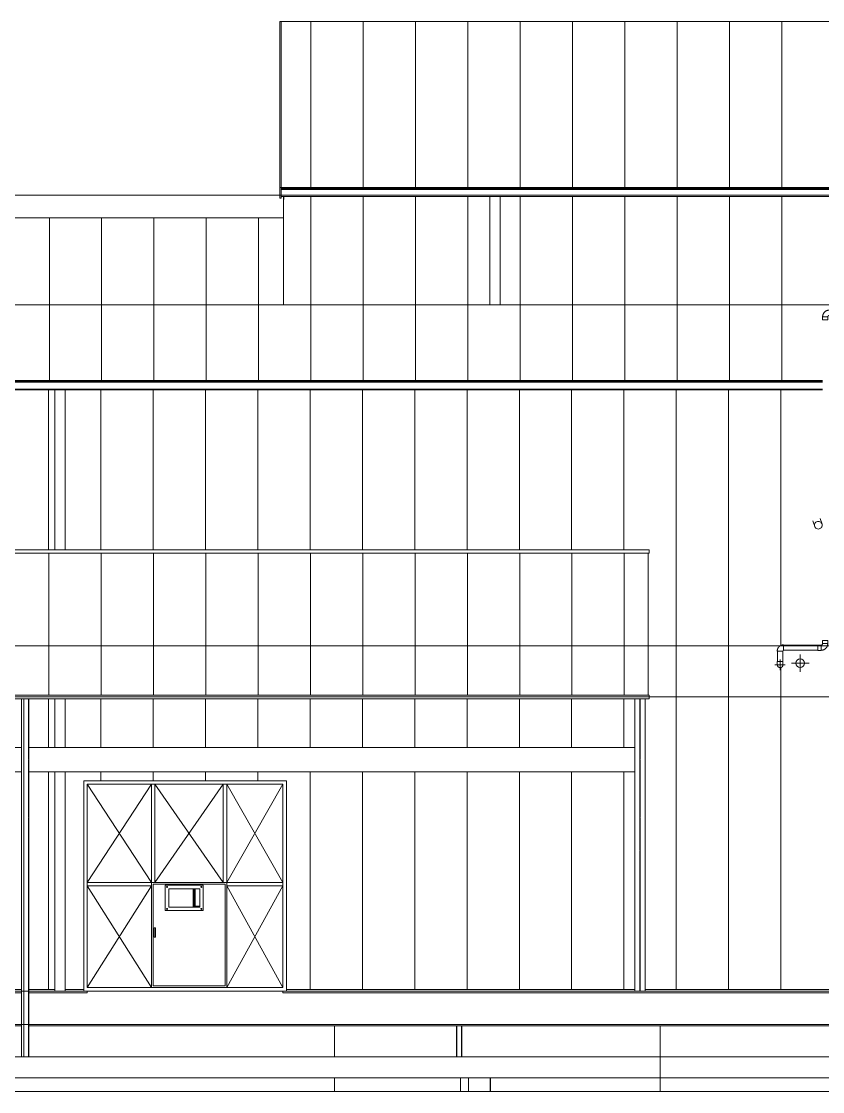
# Model space of a CAD drawing. Header units: centimetres. Extents: x -3046 to 63786, y -269 to 1483.
# Drawn here: x 41270 to 42418, y -50 to 1483 of the extents above; entities that cross this region are included whole.
import ezdxf

# ---------------------------------------------------------------- set-up
doc = ezdxf.new("R2010")
doc.units = ezdxf.units.CM
for name, pattern in [('Centre', [3.175, 0.635, -0.475, 1.59, -0.475]), ('Hidden', [0.714375, 0.47625, -0.238125]), ('Oculto', [0.714375, 0.47625, -0.238125])]:
    doc.linetypes.add(name, pattern=pattern)
for name, color, linetype, lineweight in [('A-DOOR', 7, 'Continuous', 9), ('A-DOOR-FRAM', 7, 'Continuous', 9), ('A-FLOR', 7, 'Continuous', 9), ('A-FLOR-LEVL', 7, 'Continuous', 9), ('A-GENM', 7, 'Continuous', 9), ('A-ROOF', 7, 'Continuous', 9), ('A-ROOF-OTLN', 7, 'Continuous', 9), ('A-ROOF-PATT', 7, 'Continuous', 9), ('A-WALL', 7, 'Continuous', 9), ('A-WALL-PATT', 7, 'Continuous', 9), ('C-BLDG-PADS', 7, 'Continuous', 9), ('P-PIPE', 7, 'Continuous', 9), ('P-PIPE-CNTR', 7, 'Continuous', 9), ('S-BEAM', 7, 'Continuous', 9), ('S-COLS', 7, 'Continuous', 9)]:
    doc.layers.add(name, color=color, linetype=linetype, lineweight=lineweight)

# ---------------------------------------------------------------- blocks, each defined once
blk = doc.blocks.new('UC-Perfil universal-Pilar - 300 x 150-V68-s03')
at = {"layer": 'S-COLS'}
for p, q in [((-1290.1, 513), (-1290.1, 94)), ((-1275.1, 513), (-1275.1, 94)), ((-1275.1, 94), (-1290.1, 94))]:
    blk.add_line(p, q, dxfattribs=at)
at = {"layer": 'S-COLS', "linetype": 'Oculto'}
for p, q in [((-1283, 94), (-1283, 513)), ((-1282.2, 513), (-1282.2, 94))]:
    blk.add_line(p, q, dxfattribs=at)
blk = doc.blocks.new('M_S Shapes - 150 x 350-1499191-s03')
at = {"layer": 'S-BEAM'}
for p, q in [((-2169.4, 443), (-2180.6, 443)), ((-2180.6, 442.6), (-2180.6, 441.7)), ((-2180.6, 440.3), (-2180.6, 440.9)), ((-1290.1, 443), (-2158.6, 443)), ((-1290.1, 441.7), (-1290.1, 442.6)), ((-1290.1, 440.9), (-1290.1, 440.3)), ((-2180.6, 410.1), (-2180.6, 410.7)), ((-2180.6, 409.3), (-2180.6, 408.4)), ((-2169.4, 408), (-2180.6, 408)), ((-1290.1, 408), (-2158.6, 408)), ((-1290.1, 410.7), (-1290.1, 410.1)), ((-1290.1, 408.4), (-1290.1, 409.3))]:
    blk.add_line(p, q, dxfattribs=at)
blk = doc.blocks.new('Costanera Perfil Z - Parametrizado - h_22cm-1722626-s03')
at = {"layer": 'S-BEAM'}
blk.add_line((-1020.8, 956.5), (-4932.8, 956.5), dxfattribs=at)
blk = doc.blocks.new('PQ_RVR_EST-01_ZZ_ZZ_MO_T_A_rvt-3-s03')
at = {"layer": 'A-FLOR'}
for p, q in [((-2169.4, 44), (-2178.9, 44)), ((-957.8, 44), (-2158.6, 44))]:
    blk.add_line(p, q, dxfattribs=at)
at = {"layer": 'A-WALL'}
for p, q in [((-1720.6, 44), (-1720.6, 0)), ((-1720.6, -30.5), (-1720.6, -50)), ((-8972.6, -50), (-1720.6, -50)), ((-1720.6, -50), (-1539.8, -50)), ((-1496.9, -50), (-1253.4, -50))]:
    blk.add_line(p, q, dxfattribs=at)
at = {"layer": 'S-BEAM', "lineweight": 9}
for name in ['Costanera Perfil Z - Parametrizado - h_22cm-1722626-s03', 'M_S Shapes - 150 x 350-1499191-s03']:
    blk.add_blockref(name, (0, 0), dxfattribs=at)
at = {"layer": 'S-COLS', "lineweight": 9}
blk.add_blockref('UC-Perfil universal-Pilar - 300 x 150-V68-s03', (0, 0), dxfattribs=at)
blk = doc.blocks.new('Elbow PVC NCh - Elbow PVC NCh-1260929-s03')
at = {"layer": 'P-PIPE', "color": 6, "true_color": 0xff00ff}
for p, q in [((-1023, 589.9), (-1027.4, 589.9)), ((-1027.4, 589.9), (-1027.4, 582.2)), ((-1023, 582.2), (-1023, 589.9)), ((-1020.9, 596.4), (-1020.9, 592)), ((-1013.2, 596.4), (-1020.9, 596.4)), ((-1020.9, 592), (-1013.2, 592)), ((-1013.2, 592), (-1013.2, 596.4)), ((-1027.4, 582.2), (-1023, 582.2))]:
    blk.add_line(p, q, dxfattribs=at)
at = {"layer": 'P-PIPE', "color": 6, "true_color": 0xff00ff, "flags": 128}
for points in [[(-1023, 582.3), (-1022.6, 582.3), (-1022.3, 582.3), (-1021.9, 582.3), (-1021.5, 582.4), (-1021.1, 582.5), (-1020.7, 582.6), (-1020.3, 582.7), (-1020, 582.8), (-1019.6, 582.9), (-1019.2, 583), (-1018.9, 583.2), (-1018.5, 583.4), (-1018.2, 583.6), (-1017.9, 583.8), (-1017.5, 584), (-1017.2, 584.2), (-1016.9, 584.4), (-1016.6, 584.7), (-1016.3, 585), (-1016, 585.2), (-1015.8, 585.5), (-1015.5, 585.8), (-1015.3, 586.1), (-1015, 586.4), (-1014.8, 586.8), (-1014.6, 587.1), (-1014.4, 587.4), (-1014.3, 587.8), (-1014.1, 588.1), (-1013.9, 588.5), (-1013.8, 588.9), (-1013.7, 589.2), (-1013.6, 589.6), (-1013.5, 590), (-1013.4, 590.4), (-1013.4, 590.8), (-1013.3, 591.1), (-1013.3, 591.5), (-1013.3, 591.9), (-1013.3, 592)], [(-1020.8, 592), (-1020.8, 591.9), (-1020.8, 591.8), (-1020.8, 591.8), (-1020.8, 591.7), (-1020.8, 591.6), (-1020.8, 591.5), (-1020.9, 591.4), (-1020.9, 591.3), (-1020.9, 591.2), (-1021, 591.1), (-1021, 591.1), (-1021, 591), (-1021.1, 590.9), (-1021.1, 590.8), (-1021.2, 590.8), (-1021.2, 590.7), (-1021.3, 590.6), (-1021.3, 590.5), (-1021.4, 590.5), (-1021.5, 590.4), (-1021.5, 590.3), (-1021.6, 590.3), (-1021.7, 590.2), (-1021.7, 590.2), (-1021.8, 590.1), (-1021.9, 590.1), (-1022, 590), (-1022.1, 590), (-1022.1, 590), (-1022.2, 589.9), (-1022.3, 589.9), (-1022.4, 589.9), (-1022.5, 589.8), (-1022.6, 589.8), (-1022.7, 589.8), (-1022.7, 589.8), (-1022.8, 589.8), (-1022.9, 589.8), (-1023, 589.8), (-1023, 589.8)]]:
    blk.add_lwpolyline(points, dxfattribs=at)
blk = doc.blocks.new('Elbow PVC NCh - Elbow PVC NCh-V96-s03')
at = {"layer": 'P-PIPE', "color": 6, "true_color": 0xff00ff}
for p, q in [((-1020.9, 1060), (-1020.9, 1055.7)), ((-1013.2, 1060), (-1020.9, 1060)), ((-1013.2, 1055.7), (-1013.2, 1060)), ((-1006.7, 1069.9), (-1011, 1069.9)), ((-1011, 1069.9), (-1011, 1062.2)), ((-1011, 1062.2), (-1006.7, 1062.2)), ((-1006.7, 1062.2), (-1006.7, 1069.9)), ((-1020.9, 1055.7), (-1013.2, 1055.7))]:
    blk.add_line(p, q, dxfattribs=at)
at = {"layer": 'P-PIPE', "color": 6, "true_color": 0xff00ff, "flags": 128}
for points in [[(-1011, 1069.8), (-1011.4, 1069.8), (-1011.8, 1069.7), (-1012.2, 1069.7), (-1012.6, 1069.7), (-1013, 1069.6), (-1013.4, 1069.5), (-1013.7, 1069.4), (-1014.1, 1069.3), (-1014.5, 1069.1), (-1014.8, 1069), (-1015.2, 1068.8), (-1015.5, 1068.7), (-1015.9, 1068.5), (-1016.2, 1068.3), (-1016.5, 1068.1), (-1016.9, 1067.8), (-1017.2, 1067.6), (-1017.5, 1067.4), (-1017.8, 1067.1), (-1018, 1066.8), (-1018.3, 1066.5), (-1018.5, 1066.2), (-1018.8, 1065.9), (-1019, 1065.6), (-1019.2, 1065.3), (-1019.4, 1065), (-1019.6, 1064.6), (-1019.8, 1064.3), (-1020, 1063.9), (-1020.1, 1063.6), (-1020.3, 1063.2), (-1020.4, 1062.8), (-1020.5, 1062.4), (-1020.6, 1062.1), (-1020.6, 1061.7), (-1020.7, 1061.3), (-1020.7, 1060.9), (-1020.8, 1060.5), (-1020.8, 1060.1), (-1020.8, 1060)], [(-1013.3, 1060), (-1013.3, 1060.1), (-1013.3, 1060.2), (-1013.3, 1060.3), (-1013.3, 1060.4), (-1013.2, 1060.5), (-1013.2, 1060.6), (-1013.2, 1060.6), (-1013.2, 1060.7), (-1013.1, 1060.8), (-1013.1, 1060.9), (-1013.1, 1061), (-1013, 1061.1), (-1013, 1061.1), (-1012.9, 1061.2), (-1012.9, 1061.3), (-1012.8, 1061.4), (-1012.8, 1061.4), (-1012.7, 1061.5), (-1012.7, 1061.6), (-1012.6, 1061.6), (-1012.5, 1061.7), (-1012.5, 1061.8), (-1012.4, 1061.8), (-1012.3, 1061.9), (-1012.2, 1061.9), (-1012.2, 1062), (-1012.1, 1062), (-1012, 1062.1), (-1011.9, 1062.1), (-1011.8, 1062.1), (-1011.8, 1062.2), (-1011.7, 1062.2), (-1011.6, 1062.2), (-1011.5, 1062.2), (-1011.4, 1062.2), (-1011.3, 1062.3), (-1011.2, 1062.3), (-1011.1, 1062.3), (-1011.1, 1062.3), (-1011, 1062.3)]]:
    blk.add_lwpolyline(points, dxfattribs=at)
blk = doc.blocks.new('Cobre - Codo - CO - Codo-1260981-s03')
at = {"layer": 'P-PIPE', "color": 6, "true_color": 0xff00ff}
for p, q in [((-1077, 590), (-1077, 590.1)), ((-1077, 586), (-1077, 590.1)), ((-1077, 582), (-1077, 586)), ((-1085.7, 581.3), (-1081.7, 581.3)), ((-1085.7, 581.3), (-1085.6, 581.3)), ((-1081.7, 581.3), (-1077.6, 581.3)), ((-1077.7, 581.3), (-1077.6, 581.3)), ((-1077, 582), (-1077, 582.1))]:
    blk.add_line(p, q, dxfattribs=at)
at = {"layer": 'P-PIPE', "color": 6, "true_color": 0xff00ff, "flags": 128}
for points in [[(-1077, 590.1), (-1077.3, 590.1), (-1077.7, 590.1), (-1078, 590), (-1078.4, 590), (-1078.7, 589.9), (-1079, 589.8), (-1079.4, 589.8), (-1079.7, 589.6), (-1080, 589.5), (-1080.4, 589.4), (-1080.7, 589.3), (-1081, 589.1), (-1081.3, 588.9), (-1081.6, 588.8), (-1081.9, 588.6), (-1082.2, 588.4), (-1082.5, 588.1), (-1082.7, 587.9), (-1083, 587.7), (-1083.2, 587.4), (-1083.5, 587.2), (-1083.7, 586.9), (-1083.9, 586.6), (-1084.1, 586.4), (-1084.3, 586.1), (-1084.5, 585.8), (-1084.7, 585.5), (-1084.9, 585.1), (-1085, 584.8), (-1085.1, 584.5), (-1085.3, 584.2), (-1085.4, 583.8), (-1085.5, 583.5), (-1085.5, 583.2), (-1085.6, 582.8), (-1085.7, 582.5), (-1085.7, 582.1), (-1085.7, 581.8), (-1085.7, 581.4), (-1085.7, 581.3)], [(-1077.6, 581.3), (-1077.6, 581.3), (-1077.6, 581.4), (-1077.6, 581.4), (-1077.6, 581.4), (-1077.6, 581.4), (-1077.6, 581.5), (-1077.6, 581.5), (-1077.6, 581.5), (-1077.5, 581.5), (-1077.5, 581.6), (-1077.5, 581.6), (-1077.5, 581.6), (-1077.5, 581.6), (-1077.5, 581.7), (-1077.5, 581.7), (-1077.5, 581.7), (-1077.4, 581.7), (-1077.4, 581.7), (-1077.4, 581.8), (-1077.4, 581.8), (-1077.4, 581.8), (-1077.4, 581.8), (-1077.3, 581.8), (-1077.3, 581.8), (-1077.3, 581.9), (-1077.3, 581.9), (-1077.3, 581.9), (-1077.2, 581.9), (-1077.2, 581.9), (-1077.2, 581.9), (-1077.2, 581.9), (-1077.1, 581.9), (-1077.1, 581.9), (-1077.1, 581.9), (-1077.1, 581.9), (-1077, 581.9), (-1077, 582), (-1077, 582), (-1077, 582), (-1077, 582)]]:
    blk.add_lwpolyline(points, dxfattribs=at)
blk = doc.blocks.new('Cobre - Codo - CO - Codo-1260935-s03')
at = {"layer": 'P-PIPE', "color": 6, "true_color": 0xff00ff}
for p, q in [((-1081.7, 566.2), (-1085.7, 566.2)), ((-1085.6, 566.2), (-1085.7, 566.2)), ((-1077.6, 566.2), (-1081.7, 566.2)), ((-1077.6, 566.2), (-1077.7, 566.2))]:
    blk.add_line(p, q, dxfattribs=at)
at = {"layer": 'P-PIPE', "color": 6, "true_color": 0xff00ff, "flags": 128}
for points in [[(-1085.7, 566.2), (-1085.7, 566), (-1085.7, 565.9), (-1085.7, 565.7), (-1085.7, 565.5), (-1085.7, 565.3), (-1085.7, 565.1), (-1085.7, 564.9), (-1085.7, 564.7), (-1085.7, 564.6), (-1085.7, 564.4), (-1085.7, 564.2), (-1085.7, 564.1), (-1085.7, 563.9), (-1085.7, 563.7), (-1085.7, 563.6), (-1085.7, 563.4), (-1085.7, 563.3), (-1085.7, 563.1), (-1085.7, 563), (-1085.7, 562.9), (-1085.7, 562.7), (-1085.7, 562.6), (-1085.7, 562.5), (-1085.7, 562.4), (-1085.7, 562.3), (-1085.7, 562.2), (-1085.7, 562.1), (-1085.7, 562), (-1085.7, 561.9), (-1085.7, 561.8), (-1085.7, 561.8), (-1085.7, 561.7), (-1085.7, 561.7), (-1085.7, 561.6), (-1085.7, 561.6), (-1085.7, 561.6), (-1085.7, 561.5), (-1085.7, 561.5), (-1085.7, 561.5)], [(-1077.6, 561.5), (-1077.6, 561.5), (-1077.6, 561.5), (-1077.6, 561.6), (-1077.6, 561.6), (-1077.6, 561.6), (-1077.6, 561.7), (-1077.6, 561.7), (-1077.6, 561.8), (-1077.6, 561.8), (-1077.6, 561.9), (-1077.6, 562), (-1077.6, 562.1), (-1077.6, 562.1), (-1077.6, 562.2), (-1077.6, 562.3), (-1077.6, 562.5), (-1077.6, 562.6), (-1077.6, 562.7), (-1077.6, 562.8), (-1077.6, 563), (-1077.6, 563.1), (-1077.6, 563.2), (-1077.6, 563.4), (-1077.6, 563.5), (-1077.6, 563.7), (-1077.6, 563.8), (-1077.6, 564), (-1077.6, 564.2), (-1077.6, 564.4), (-1077.6, 564.5), (-1077.6, 564.7), (-1077.6, 564.9), (-1077.6, 565.1), (-1077.6, 565.2), (-1077.6, 565.4), (-1077.6, 565.6), (-1077.6, 565.8), (-1077.6, 566), (-1077.6, 566.2), (-1077.6, 566.2)]]:
    blk.add_lwpolyline(points, dxfattribs=at)
at = {"layer": 'P-PIPE', "color": 6, "true_color": 0xff00ff}
for start, end in [(167.8214, 179.9997), (179.9997, 269.9997), (269.9997, 359.9997), (359.9997, 12.194)]:
    blk.add_arc((-1081.7, 561.5), 4.07, start, end, dxfattribs=at)
blk = doc.blocks.new('PQ_RVR_EXT-01_ZZ_ZZ_MO_T_A_rvt-3-s03')
at = {"layer": 'P-PIPE', "color": 6, "true_color": 0xff00ff}
for p, q in [((-1034.7, 768), (-1032.1, 759.9)), ((-1021.6, 763.1), (-1024.2, 771.3)), ((-1027.4, 589.8), (-1077, 589.8)), ((-1077, 583.1), (-1077, 582.3)), ((-1085.4, 581.3), (-1085.4, 566.2)), ((-1077.9, 581.3), (-1078.8, 581.3)), ((-1077.9, 566.2), (-1077.9, 581.3)), ((-1077, 582.3), (-1027.4, 582.3))]:
    blk.add_line(p, q, dxfattribs=at)
at = {"layer": 'P-PIPE', "color": 6, "true_color": 0xff00ff, "flags": 128}
for points in [[(-1026.9, 767), (-1028.1, 766.9), (-1029.3, 766.5), (-1030.3, 765.8), (-1031.2, 764.9), (-1031.8, 763.9), (-1032.3, 762.7), (-1032.4, 761.5)], [(-1021.4, 761.5), (-1021.5, 762.7), (-1021.9, 763.9), (-1022.6, 764.9), (-1023.5, 765.8), (-1024.5, 766.5), (-1025.7, 766.9), (-1026.9, 767)], [(-1032.4, 761.5), (-1032.3, 760.3), (-1031.8, 759.1), (-1031.2, 758.1), (-1030.3, 757.2), (-1029.3, 756.6), (-1028.1, 756.2), (-1026.9, 756)], [(-1026.9, 756), (-1025.7, 756.2), (-1024.5, 756.6), (-1023.5, 757.2), (-1022.6, 758.1), (-1021.9, 759.1), (-1021.5, 760.3), (-1021.4, 761.5)]]:
    blk.add_lwpolyline(points, dxfattribs=at)
at = {"layer": 'P-PIPE', "color": 6, "true_color": 0xff00ff}
for start, end in [(0, 180), (180, 0)]:
    blk.add_arc((-1053, 563.8), 6.25, start, end, dxfattribs=at)
at = {"layer": 'P-PIPE-CNTR', "color": 6, "true_color": 0xff00ff}
for p, q in [((-1081.7, 554), (-1081.7, 569)), ((-1052.7, 551.3), (-1052.7, 576.3)), ((-1089.2, 561.5), (-1074.2, 561.5)), ((-1065.2, 563.8), (-1040.2, 563.8))]:
    blk.add_line(p, q, dxfattribs=at)
at = {"layer": 'P-PIPE', "lineweight": 9}
for name in ['Elbow PVC NCh - Elbow PVC NCh-V96-s03', 'Cobre - Codo - CO - Codo-1260981-s03', 'Elbow PVC NCh - Elbow PVC NCh-1260929-s03', 'Cobre - Codo - CO - Codo-1260935-s03']:
    blk.add_blockref(name, (0, 0), dxfattribs=at)
blk = doc.blocks.new('HSS Rectangular-Column - 75 x 75-1493584-s03')
at = {"layer": 'S-COLS'}
for p, q in [((-2166.1, 513), (-2166.1, 0)), ((-2158.6, 0), (-2158.6, 513)), ((-2166.1, 0), (-2165.1, 0)), ((-2159.5, 0), (-2165.1, 0)), ((-2159.5, 0), (-2158.6, 0))]:
    blk.add_line(p, q, dxfattribs=at)
at = {"layer": 'S-COLS', "linetype": 'Hidden'}
for p, q in [((-2165.7, 0), (-2165.7, 513)), ((-2159, 513), (-2159, 0))]:
    blk.add_line(p, q, dxfattribs=at)
blk = doc.blocks.new('HSS Rectangular-Column - 75 x 75-V54-s03')
at = {"layer": 'S-COLS'}
for p, q in [((-2169.4, 513), (-2169.4, 0)), ((-2169.4, 0), (-2168.5, 0)), ((-2166.1, 0), (-2168.5, 0))]:
    blk.add_line(p, q, dxfattribs=at)
at = {"layer": 'S-COLS', "linetype": 'Hidden'}
blk.add_line((-2169, 0), (-2169, 513), dxfattribs=at)
blk = doc.blocks.new('M_S Shapes - 150 x 350-1948376-s03')
at = {"layer": 'S-BEAM'}
for p, q in [((-2169.4, 443), (-2180.6, 443)), ((-1290.1, 443), (-2158.6, 443)), ((-2169.4, 408), (-2180.6, 408)), ((-1290.1, 408), (-2158.6, 408))]:
    blk.add_line(p, q, dxfattribs=at)
blk = doc.blocks.new('M_RVR_Porton acceso ppal - M_RVR_Porton acceso ppal-1503317-s03')
at = {"layer": 'A-DOOR'}
for p, q in [((-1789.5, 395.4), (-2079.9, 395.4)), ((-2079.9, 395.4), (-2079.9, 94)), ((-2074.9, 390.4), (-1794.5, 390.4)), ((-2074.9, 99), (-2074.9, 390.4)), ((-2074.9, 390.4), (-1983, 249.6)), ((-2074.9, 249.6), (-1983, 390.4)), ((-1983, 390.4), (-1983, 249.6)), ((-1978, 249.6), (-1978, 390.4)), ((-1978, 249.6), (-1879.9, 390.4)), ((-1978, 390.4), (-1879.9, 249.6)), ((-1879.9, 390.4), (-1879.9, 249.6)), ((-1874.9, 249.6), (-1874.9, 390.4)), ((-1874.9, 249.6), (-1794.5, 390.4)), ((-1874.9, 390.4), (-1794.5, 249.6)), ((-1794.5, 390.4), (-1794.5, 99)), ((-1789.5, 94), (-1789.5, 395.4)), ((-1983, 249.6), (-2074.9, 249.6)), ((-2074.9, 249.6), (-2074.9, 244.6)), ((-1874.9, 249.6), (-1983, 249.6)), ((-1983, 249.6), (-1983, 99)), ((-1963.1, 245.6), (-1908.8, 245.6)), ((-1963.1, 209.4), (-1963.1, 245.6)), ((-1908.8, 245.6), (-1908.8, 209.4)), ((-1794.5, 249.6), (-1874.9, 249.6)), ((-1874.9, 99), (-1874.9, 249.6)), ((-1794.5, 244.6), (-1794.5, 249.6)), ((-2074.9, 244.6), (-1983, 244.6)), ((-2074.9, 244.6), (-1983, 99)), ((-2074.9, 99), (-1983, 244.6)), ((-1913.8, 240.6), (-1958.1, 240.6)), ((-1958.1, 240.6), (-1958.1, 214.4)), ((-1913.8, 214.4), (-1913.8, 240.6)), ((-1874.9, 244.6), (-1794.5, 244.6)), ((-1874.9, 244.6), (-1794.5, 99)), ((-1874.9, 99), (-1794.5, 244.6)), ((-1908.8, 209.4), (-1963.1, 209.4)), ((-1958.1, 214.4), (-1913.8, 214.4)), ((-1979, 183.9), (-1979, 184.1)), ((-1977.4, 184.5), (-1978.7, 184.5)), ((-1978.7, 184.5), (-1977.4, 184.5)), ((-1977, 184.1), (-1977, 183.9)), ((-1979, 182.7), (-1979, 172.8)), ((-1979, 171.5), (-1979, 171.7)), ((-1978.7, 171.1), (-1977.4, 171.1)), ((-1977.4, 171.1), (-1978.7, 171.1)), ((-1977, 172.8), (-1977, 182.7)), ((-1977, 171.7), (-1977, 171.5)), ((-2079.9, 94), (-1789.5, 94)), ((-1983, 99), (-2074.9, 99)), ((-1983, 99), (-1874.9, 99)), ((-1794.5, 99), (-1874.9, 99))]:
    blk.add_line(p, q, dxfattribs=at)
at = {"layer": 'A-DOOR', "flags": 128}
for points in [[(-1979, 184.1), (-1979, 184.1), (-1979, 184.1), (-1979, 184.1), (-1979, 184.1), (-1979, 184.1), (-1979, 184.1), (-1979, 184.1), (-1979, 184), (-1979, 184), (-1979, 184), (-1979, 184), (-1979, 184), (-1979, 183.9), (-1979, 183.9), (-1979, 183.9), (-1979, 183.8), (-1979, 183.8), (-1979, 183.8), (-1979, 183.7), (-1979, 183.7), (-1979, 183.7), (-1979, 183.6), (-1979, 183.6), (-1979, 183.5), (-1979, 183.5), (-1979, 183.4), (-1979, 183.4), (-1979, 183.3), (-1979, 183.3), (-1979, 183.2), (-1979, 183.2), (-1979, 183.1), (-1979, 183.1), (-1979, 183), (-1979, 183), (-1979, 182.9), (-1979, 182.9), (-1979, 182.8), (-1979, 182.7), (-1979, 182.7)], [(-1977, 182.7), (-1977, 182.8), (-1977, 182.8), (-1977, 182.9), (-1977, 183), (-1977, 183), (-1977, 183.1), (-1977, 183.1), (-1977, 183.2), (-1977, 183.2), (-1977, 183.3), (-1977, 183.3), (-1977, 183.4), (-1977, 183.4), (-1977, 183.5), (-1977, 183.5), (-1977, 183.6), (-1977, 183.6), (-1977, 183.6), (-1977, 183.7), (-1977, 183.7), (-1977, 183.8), (-1977, 183.8), (-1977, 183.8), (-1977, 183.9), (-1977, 183.9), (-1977, 183.9), (-1977, 184), (-1977, 184), (-1977, 184), (-1977, 184), (-1977, 184), (-1977, 184.1), (-1977, 184.1), (-1977, 184.1), (-1977, 184.1), (-1977, 184.1), (-1977, 184.1), (-1977, 184.1), (-1977, 184.1)], [(-1979, 172.8), (-1979, 172.8), (-1979, 172.7), (-1979, 172.7), (-1979, 172.6), (-1979, 172.6), (-1979, 172.5), (-1979, 172.5), (-1979, 172.4), (-1979, 172.4), (-1979, 172.3), (-1979, 172.3), (-1979, 172.2), (-1979, 172.2), (-1979, 172.1), (-1979, 172.1), (-1979, 172), (-1979, 172), (-1979, 171.9), (-1979, 171.9), (-1979, 171.9), (-1979, 171.8), (-1979, 171.8), (-1979, 171.7), (-1979, 171.7), (-1979, 171.7), (-1979, 171.7), (-1979, 171.6), (-1979, 171.6), (-1979, 171.6), (-1979, 171.6), (-1979, 171.5), (-1979, 171.5), (-1979, 171.5), (-1979, 171.5), (-1979, 171.5), (-1979, 171.5), (-1979, 171.5), (-1979, 171.5), (-1979, 171.5)], [(-1977, 171.5), (-1977, 171.5), (-1977, 171.5), (-1977, 171.5), (-1977, 171.5), (-1977, 171.5), (-1977, 171.5), (-1977, 171.5), (-1977, 171.5), (-1977, 171.5), (-1977, 171.6), (-1977, 171.6), (-1977, 171.6), (-1977, 171.6), (-1977, 171.7), (-1977, 171.7), (-1977, 171.7), (-1977, 171.8), (-1977, 171.8), (-1977, 171.8), (-1977, 171.9), (-1977, 171.9), (-1977, 172), (-1977, 172), (-1977, 172.1), (-1977, 172.1), (-1977, 172.1), (-1977, 172.2), (-1977, 172.2), (-1977, 172.3), (-1977, 172.3), (-1977, 172.4), (-1977, 172.5), (-1977, 172.5), (-1977, 172.6), (-1977, 172.6), (-1977, 172.7), (-1977, 172.7), (-1977, 172.8), (-1977, 172.8), (-1977, 172.8)]]:
    blk.add_lwpolyline(points, dxfattribs=at)
at = {"layer": 'A-DOOR'}
for centre in [(-1960.5, 243.3), (-1911.4, 243.3), (-1960.5, 211.7), (-1911.4, 211.7)]:
    blk.add_circle(centre, 0.732, dxfattribs=at)
for centre, start, end in [((-1978.7, 184.1), 90, 180), ((-1977.4, 184.1), 0, 90), ((-1978.7, 183.9), 180, 270), ((-1978.7, 171.7), 90, 180), ((-1978.7, 171.5), 180, 270), ((-1977.4, 183.9), 270, 0), ((-1977.4, 171.7), 0, 90), ((-1977.4, 171.5), 270, 0)]:
    blk.add_arc(centre, 0.357, start, end, dxfattribs=at)
at = {"layer": 'A-DOOR-FRAM'}
for p, q in [((-1877.4, 247.1), (-1980.5, 247.1)), ((-1980.5, 247.1), (-1980.5, 101.5)), ((-1877.4, 101.5), (-1877.4, 247.1)), ((-1980.5, 101.5), (-1877.4, 101.5))]:
    blk.add_line(p, q, dxfattribs=at)
blk = doc.blocks.new('HSS Rectangular-Column - 75 x 75-1533984-s03')
at = {"layer": 'S-COLS'}
for p, q in [((-1545.5, 44), (-1545.5, 0)), ((-1538, 0), (-1538, 44))]:
    blk.add_line(p, q, dxfattribs=at)
at = {"layer": 'S-COLS', "linetype": 'Hidden'}
for p, q in [((-1545.1, 0), (-1545.1, 44)), ((-1538.4, 44), (-1538.4, 0))]:
    blk.add_line(p, q, dxfattribs=at)
blk = doc.blocks.new('Doors-Door-sets- LAHET-LAH010005 - 2_10 x 3_00-1583839-s03')
at = {"layer": 'A-DOOR'}
for p, q in [((-1922.9, 240.6), (-1922.9, 214.4)), ((-1922.7, 214.4), (-1922.7, 240.6)), ((-1921.6, 240.6), (-1921.6, 214.4)), ((-1921.4, 240.6), (-1921.4, 214.5)), ((-1920.4, 215.5), (-1920.4, 240.6)), ((-1913.8, 215.5), (-1920.4, 215.5)), ((-1913.8, 214.4), (-1921.5, 214.4)), ((-1921.5, 214.4), (-1921.5, 214.4)), ((-1913.8, 214.5), (-1921.4, 214.5))]:
    blk.add_line(p, q, dxfattribs=at)
blk = doc.blocks.new('RVR-PQ-Canal ALL-Basado en cara - 100 x 150 x Sin camara-1843944-s03')
at = {"layer": 'A-GENM'}
for p, q in [((-202.1, 1232.5), (-187.1, 1232.5)), ((-202.1, 1232.5), (-202.1, 1077.3)), ((-187.1, 1077.3), (-187.1, 1232.5))]:
    blk.add_line(p, q, dxfattribs=at)
blk = doc.blocks.new('RVR-PQ-Canal ALL-Basado en cara - 100 x 150 x Sin camara-V139-s03')
at = {"layer": 'A-GENM'}
for p, q in [((-2121.5, 955.5), (-2121.5, 955.5)), ((-2121.5, 955.5), (-2106.5, 955.5)), ((-2121.5, 955.5), (-2121.5, 726.3)), ((-2121.5, 955.5), (-2121.5, 726.3)), ((-2106.5, 726.3), (-2106.5, 955.5)), ((-2121.5, 513), (-2121.5, 443)), ((-2121.5, 513), (-2121.5, 443)), ((-2106.5, 443), (-2106.5, 513)), ((-2121.5, 407.7), (-2121.5, 94)), ((-2121.5, 407.7), (-2121.5, 96.5)), ((-2106.5, 94), (-2106.5, 407.7)), ((-2106.5, 94), (-2121.5, 94)), ((-2121.5, 94), (-2121.5, 94))]:
    blk.add_line(p, q, dxfattribs=at)

msp = doc.modelspace()

# ---------------------------------------------------------------- hatches: boundary and pattern name
at = {"layer": 'A-ROOF-PATT', "true_color": 0xc0c0c0}
h = msp.add_hatch(dxfattribs=at)
h.set_pattern_fill('FP_25', color=9, style=0, pattern_type=2)
h.set_pattern_definition([(90, (37934.65, 933.62), (-75, 5e-15), [])])
h.paths.add_polyline_path([(41642.1, 1245.2), (45554.3, 1245.2), (45554.3, 1483.4), (41642.1, 1483.4), (41642.1, 1264)])
h = msp.add_hatch(dxfattribs=at)
h.set_pattern_fill('FP_24', color=9, style=0, pattern_type=2)
h.set_pattern_definition([(90, (37934.65, 676.57), (-75, 5e-15), [])])
h.paths.add_polyline_path([(30939.6, 971.2), (34462.6, 971.2), (34462.6, 1048.8), (34472.6, 1048.8), (34472.6, 971.2), (34487.2, 971.2), (34487.2, 1077.4), (41645.5, 1077.3), (41645.5, 1201.9), (30939.6, 1201.9), (30939.6, 987.8)])
h = msp.add_hatch(dxfattribs=at)
h.set_pattern_fill('FP_22', color=9, style=0, pattern_type=2)
h.set_pattern_definition([(90, (37934.65, 893.89), (-75, 5e-15), [])])
h.paths.add_polyline_path([(38459.1, 969.1), (42418.3, 969.1), (42418.5, 1061), (42419.1, 1063.7), (42420.6, 1066.2), (42422.5, 1067.8), (42426.3, 1069.4), (42432.4, 1069.9), (42432.4, 1069.8), (42716.8, 1069.6), (42716.8, 1069.3), (42716.4, 1069), (42717.3, 1069.2), (42717.3, 1068.9), (42716.3, 1067.4), (42716, 1065.9), (42716.3, 1063.7), (42716.3, 1063.4), (42716.3, 1062.9), (42715.7, 1062.9), (42715.8, 1062.8), (42716.3, 1062.6), (42715.3, 1062.4), (42701.8, 1062.3), (42426.4, 1062), (42425.6, 1060.8), (42425.8, 1055.7), (42425.8, 969.1), (42440.8, 969.1), (42441, 996.5), (42441.7, 999.8), (42443.1, 1003.3), (42446.4, 1007.1), (42449.8, 1009.4), (42454.6, 1010.9), (42457.1, 1011.4), (42463.9, 1011.2), (42463.9, 1011.2), (42538.4, 1010.9), (42539.1, 1010.3), (42538.8, 1010.9), (42538.2, 1011.6), (42538, 1011.6), (42537.7, 1014.9), (42537.4, 1014.9), (42537.6, 1016.3), (42537.8, 1016.2), (42538, 1016.3), (42538.2, 1016.3), (42538.3, 1044.8), (42538.8, 1046.2), (42540, 1047.8), (42540.5, 1048.3), (42542.8, 1049.4), (42543.2, 1049.5), (42544.4, 1049.6), (42546.1, 1049.4), (42547.7, 1048.7), (42549, 1047.6), (42549.7, 1046.6), (42550, 1046.1), (42550.5, 1044.5), (42550.8, 1039.6), (42550.6, 1035.7), (42550.5, 1030.1), (42550.9, 1030.1), (42551.2, 1016.3), (42551.5, 1016.3), (42551.2, 1014.9), (42551.1, 1015.1), (42550.9, 1014.9), (42550.7, 1011.6), (42550.4, 1011.5), (42549.9, 1009.8), (42550.4, 1009.8), (42550.5, 1010.6), (42551.1, 1011.2), (42551.2, 1011.5), (42601.7, 1011.2), (42601.7, 1014), (42841.7, 1014), (42841.7, 1011.2), (43078.7, 1011.2), (43078.7, 1014), (43318.7, 1014), (43318.7, 969.1), (43328.3, 969.1), (43328.3, 1077.3), (38459.1, 1077.3), (38459.1, 1076.1), (38459.1, 1075.9), (38459.1, 987.8)])
h.paths.add_polyline_path([(42453.3, 969.1), (42601.7, 969.1), (42601.7, 998.7), (42555.8, 998.7), (42555.8, 997.9), (42554.4, 998.2), (42554.6, 998.3), (42554.4, 998.5), (42463.9, 998.7), (42463.9, 998.5), (42455.4, 998.3), (42454.9, 997.9), (42453.7, 996.3), (42453.5, 995), (42453.3, 987.8)])
h.paths.add_polyline_path([(43078.7, 969.1), (43078.6, 998.7), (42841.7, 998.7), (42841.7, 969.1), (43078.6, 969.1)])
h.paths.add_polyline_path([(42550.4, 1009.6), (42550.3, 1009.7), (42549.8, 1009.6)])
h.paths.add_polyline_path([(42554.4, 1011.5), (42554.4, 1012), (42555.8, 1011.7), (42555.6, 1011.6), (42554.6, 1011.5)])
h.paths.add_polyline_path([(42720, 1062.2), (42718.8, 1062.4), (42717.2, 1063.4), (42716.3, 1065.1), (42716.5, 1067.4), (42717.7, 1069.1), (42718.2, 1069.4), (42720, 1069.9), (42721.9, 1069.4), (42723.6, 1067.3), (42723.9, 1066), (42723.6, 1064.7), (42722.5, 1063.2), (42721, 1062.3), (42720, 1062.2)])
h.paths.add_polyline_path([(42428, 1062.8), (42428, 1063.4), (42427.2, 1063.2), (42428, 1062.8)])
h.paths.add_polyline_path([(42716.1, 1063), (42716.1, 1063.4), (42715.8, 1063.3)])
h.paths.add_polyline_path([(42714, 1063.4), (42714.8, 1063.5), (42714, 1064.1), (42714, 1063.4)])
at = {"layer": 'A-WALL-PATT', "true_color": 0xc0c0c0}
h = msp.add_hatch(dxfattribs=at)
h.set_pattern_fill('FP_21', color=9, style=0, pattern_type=2)
h.set_pattern_definition([(90, (37934.65, 711.715), (-75, 5e-15), [])])
h.paths.add_polyline_path([(41645.8, 1077.3), (41941.2, 1077.3), (41941.2, 1232.5), (41956.2, 1232.5), (41956.2, 1077.3), (43237, 1077.3), (43237, 1232.5), (43252, 1232.5), (43252, 1077.3), (43320.1, 1077.3), (43320.1, 1232.7), (41645.8, 1232.7), (41645.8, 1098.3)])
h = msp.add_hatch(dxfattribs=at)
h.set_pattern_fill('FP_20', color=9, style=0, pattern_type=2)
h.set_pattern_definition([(90, (37933.43, 711.715), (-75, 5e-15), [])])
h.paths.add_polyline_path([(38458.8, 96.5), (39160.6, 96.5), (39160.6, 955.5), (38458.8, 955.5), (38458.8, 103.9)])
h.paths.add_polyline_path([(43029.5, 96.5), (43327.7, 96.5), (43327.7, 269.6), (42991.1, 269.6), (42991.1, 96.5), (43013.1, 96.5)])
h.paths.add_polyline_path([(41649.5, 96.5), (42148.9, 96.5), (42148.9, 408), (41332.6, 407.7), (41332.6, 96.5), (41359.1, 96.5), (41359.1, 395.4), (41649.5, 395.4), (41649.5, 99)])
h.paths.add_polyline_path([(42779.2, 96.5), (42726, 128.2), (42672.8, 96.5), (42767.3, 96.5)])
h.paths.add_polyline_path([(39175.6, 96.5), (39860.6, 96.5), (39860.6, 955.5), (39175.6, 955.5), (39175.6, 103.9)])
h.paths.add_polyline_path([(39875.6, 96.5), (40503.5, 96.5), (40503.5, 513), (40495.6, 513), (40495.6, 518), (40497.3, 518.2), (40497.3, 721.3), (40495.6, 721.3), (40495.6, 726.3), (41317.5, 726.3), (41317.5, 955.5), (39875.6, 955.5), (39875.6, 103.9)])
h.paths.add_polyline_path([(42818.3, 96.5), (42950.7, 96.5), (42950.7, 262), (42745.5, 139.8), (42816.5, 97.6)])
h.paths.add_polyline_path([(42970.7, 96.5), (42976.1, 96.5), (42976.1, 269.6), (42970.7, 269.6), (42970.7, 103.9)])
h.paths.add_polyline_path([(40518.6, 96.5), (40530.1, 96.5), (40530.1, 392.5), (40531, 392.5), (40531, 513), (40518.6, 513), (40518.6, 103.9)])
h.paths.add_polyline_path([(42633.7, 96.5), (42706.4, 139.8), (42518.4, 251.8), (42528.7, 269), (42726, 151.5), (42924.4, 269.6), (42501.2, 269.6), (42501.2, 96.5), (42619.9, 96.5)])
h.paths.add_polyline_path([(42163.9, 96.5), (42481.2, 96.5), (42481.2, 544.7), (42460.4, 544.7), (42460.4, 554.7), (42481.2, 554.7), (42481.2, 589), (42479.8, 589), (42479.8, 590), (42601.7, 590), (42601.7, 955.5), (42453.3, 955.5), (42453.1, 561.8), (42452.1, 560.1), (42450.9, 558.9), (42449.4, 558.1), (42448.5, 557.8), (42446.1, 557.7), (42445, 558), (42443.1, 559), (42441.9, 560.2), (42441.1, 561.6), (42440.8, 562.8), (42440.6, 564), (42440.8, 566.6), (42440.8, 601.1), (42440.8, 955.5), (42425.8, 955.5), (42425.6, 592), (42425, 588.5), (42423.5, 586.1), (42420.3, 583.4), (42418, 582.7), (42416, 582.2), (42362.1, 582.4), (42362.1, 583.1), (42361.7, 582.8), (42361.5, 583.5), (42360.9, 583.4), (42360.7, 583.1), (42360.1, 583.1), (42360.3, 582.4), (42360.6, 582), (42360, 581.7), (42360.3, 581.3), (42361.1, 581.3), (42360.9, 560.2), (42360, 558.6), (42359.2, 558.1), (42357.8, 557.8), (42357, 557.8), (42356.2, 557.8), (42355, 558.3), (42354.1, 559.5), (42353.7, 561.2), (42353.4, 564.6), (42353.6, 581.3), (42353.5, 581.3), (42353.8, 584.2), (42355.7, 587.1), (42358.7, 589.3), (42360.3, 589.9), (42362.1, 589.8), (42417.4, 589.9), (42418.5, 590.8), (42418.3, 596.4), (42418.3, 955.5), (41332.6, 955.5), (41332.6, 726.3), (42169.5, 726.3), (42169.5, 721.3), (42168.2, 721.3), (42168.2, 518), (42169.5, 518), (42169.5, 513), (42163.9, 513), (42163.9, 103.9)])
h.paths.add_polyline_path([(41260.5, 96.5), (41269.6, 96.5), (41269.6, 408), (41258.5, 407.7), (41258.5, 298.4), (41260.5, 298.4), (41260.5, 103.9)])
h.paths.add_polyline_path([(41280.5, 96.5), (41317.5, 96.5), (41317.5, 408), (41280.5, 407.7), (41280.5, 103.9)])
h.paths.add_polyline_path([(42502.5, 289.6), (42926.5, 289.6), (42726, 417.9), (42526.5, 290.3), (42515.7, 307.2), (42707.4, 429.8), (42527.9, 544.7), (42501.2, 544.7), (42501.2, 289.6)])
h.paths.add_polyline_path([(43045.8, 289.6), (43327.7, 289.6), (43327.7, 544.7), (42991.1, 544.7), (42991.1, 289.6), (43029.5, 289.6)])
h.paths.add_polyline_path([(42970.7, 289.6), (42976.1, 289.6), (42976.1, 544.7), (42970.7, 544.7), (42970.7, 297.3)])
h.paths.add_polyline_path([(42950.7, 297.9), (42950.7, 544.7), (42924, 544.7), (42744.5, 429.8), (42947.5, 299.9)])
h.paths.add_polyline_path([(41161.9, 298.4), (41243.5, 298.4), (41243.5, 513), (41082.3, 513), (41082.3, 298.4), (41145.5, 298.4)])
h.paths.add_polyline_path([(41074.8, 298.4), (41074.8, 513), (41026.5, 513), (41026.5, 298.4), (41063.6, 298.4)])
h.paths.add_polyline_path([(40981.6, 392.5), (41019, 392.5), (41019, 513), (40888.8, 513), (40888.8, 392.5), (40965.3, 392.5)])
h.paths.add_polyline_path([(40817.8, 392.5), (40881.3, 392.5), (40881.3, 513), (40771.5, 513), (40771.5, 392.5), (40785.1, 392.5)])
h.paths.add_polyline_path([(40555.7, 392.5), (40764, 392.5), (40764, 513), (40538.5, 513), (40538.5, 392.5), (40539.3, 392.5)])
h.paths.add_polyline_path([(42726, 441.7), (42886.9, 544.7), (42565, 544.7), (42718.2, 446.7)])
h.paths.add_polyline_path([(41374.8, 443), (42148.9, 443), (42148.9, 513), (41332.6, 513), (41332.6, 443), (41358.4, 443)])
h.paths.add_polyline_path([(41280.5, 443), (41317.5, 443), (41317.5, 513), (41280.5, 513), (41280.5, 463)])
h.paths.add_polyline_path([(41258.5, 443), (41269.6, 443), (41269.6, 513), (41258.5, 513), (41258.5, 463)])
h.paths.add_polyline_path([(42450.9, 443.9), (42449.5, 444.1), (42448.1, 444.7), (42447, 445.5), (42446.1, 446.7), (42445.6, 448), (42445.4, 449.4), (42445.6, 450.9), (42446.1, 452.2), (42447, 453.3), (42448.1, 454.2), (42449.5, 454.7), (42450.9, 454.9), (42452.3, 454.7), (42453.6, 454.2), (42454.8, 453.3), (42456.1, 451.2), (42456.2, 450.9), (42456.4, 449.4), (42456.1, 447.7), (42455.7, 446.7), (42454.8, 445.5), (42453.6, 444.7), (42452.3, 444.1)])
h.paths.add_polyline_path([(42505.2, 554.7), (42517.2, 554.7), (42526.5, 569.3), (42549.4, 554.7), (42902.5, 554.7), (42926.5, 570), (42501.2, 570), (42501.2, 554.7)])
h.paths.add_polyline_path([(43111.4, 554.7), (43327.7, 554.7), (43327.5, 570), (42991.1, 570), (42991.1, 554.7), (43088.2, 554.7)])
h.paths.add_polyline_path([(42939.7, 554.7), (42950.7, 554.7), (42950.7, 561.7), (42947.5, 559.7)])
h.paths.add_polyline_path([(42970.7, 554.7), (42976.1, 554.7), (42976.1, 570), (42970.7, 570), (42970.7, 559.7)])
h.paths.add_polyline_path([(42386.1, 557.5), (42384.5, 557.7), (42382.9, 558.3), (42381.6, 559.3), (42380.7, 560.6), (42380, 562.1), (42379.8, 563.8), (42380, 565.4), (42380.7, 566.9), (42381.6, 568.2), (42382.9, 569.2), (42384.5, 569.8), (42386.1, 570), (42387.7, 569.8), (42389.2, 569.2), (42390.5, 568.1), (42391.5, 566.9), (42392.1, 565.4), (42392.3, 563.8), (42392.1, 562.1), (42391.5, 560.6), (42390.5, 559.3), (42389.2, 558.3), (42387.7, 557.7)])
h.paths.add_polyline_path([(42974.2, 590), (42976.1, 590), (42976.1, 955.5), (42841.7, 955.5), (42841.9, 590), (42973.4, 590)])
h.paths.add_polyline_path([(42991.1, 590), (43078.7, 590), (43078.6, 955.5), (42991.1, 955.5), (42991.1, 590.8)])
h.paths.add_polyline_path([(43327.5, 590), (43327.7, 590.1), (43327.7, 955.5), (43318.7, 955.5), (43318.9, 590), (43324.3, 590)])
h.paths.add_polyline_path([(42580.8, 719.7), (42579.4, 719.9), (42578.1, 720.4), (42576.9, 721.1), (42575.9, 722.1), (42575.2, 723.3), (42574.7, 724.6), (42574.6, 727.4), (42574.8, 731.3), (42575.9, 733.5), (42576.9, 734.5), (42578.1, 735.2), (42579.6, 735.7), (42580.8, 735.9), (42582.4, 735.7), (42584.7, 734.5), (42585.7, 733.5), (42586.4, 732.2), (42586.9, 730.8), (42587.1, 729.6), (42586.9, 724.6), (42586.4, 723.3), (42585.7, 722.1), (42584.7, 721.1), (42583.5, 720.4), (42582.2, 719.9)])
h.paths.add_polyline_path([(42412.2, 756), (42409.8, 756.6), (42407.9, 758.1), (42406.8, 760.3), (42404.3, 769.3), (42404.9, 771.7), (42405.3, 772.4), (42406.4, 773.5), (42407.9, 774.4), (42408.7, 774.6), (42409.8, 774.7), (42412.2, 774.1), (42413.4, 773.3), (42414.2, 772.4), (42414.9, 771), (42415.6, 769), (42417.7, 761.5), (42417.1, 759.1), (42415.6, 757.2), (42414.5, 756.6), (42412.8, 756.2)])
h = msp.add_hatch(dxfattribs=at)
h.set_pattern_fill('FP_43', color=9, style=0, pattern_type=2)
h.set_pattern_definition([(90, (37933.966, 711.715), (-74.999, 5e-15), [])])
h.paths.add_polyline_path([(41276.5, 518), (42168.2, 518.2), (42168.2, 721.3), (40497.3, 721.3), (40497.3, 518), (41260.1, 518)])
h = msp.add_hatch(dxfattribs=at)
h.set_pattern_fill('FP_44', color=9, style=0, pattern_type=2)
h.set_pattern_definition([(90, (40319.67, 711.715), (-53.033, 3e-15), [])])
h.paths.add_polyline_path([(41942.2, -50), (41942, -30.5), (41899.3, -30.5), (41899.3, -50), (41941.7, -50)])

# ---------------------------------------------------------------- linework, layer by layer
at = {"layer": 'A-FLOR-LEVL', "color": 253, "linetype": 'Centre', "true_color": 0xaaaaaa}
for p, q in [((29167.6, 1234.5), (46484.6, 1234.5)), ((29167.6, 588.8), (46484.6, 588.8)), ((29167.6, 515.5), (46167.1, 515.5)), ((29167.6, 94), (46167.1, 94)), ((29167.6, 46), (46484.6, 46)), ((29167.6, 0), (46167.1, 0)), ((46484.6, -50), (29167.6, -50))]:
    msp.add_line(p, q, dxfattribs=at)
at = {"layer": 'A-ROOF'}
for p, q in [((45554.3, 1483.4), (41642.1, 1483.4)), ((41645.5, 1201.9), (30939.6, 1201.9)), ((41645.5, 1201.9), (41645.5, 1077.3)), ((38462.9, 1077.3), (43328.3, 1077.3))]:
    msp.add_line(p, q, dxfattribs=at)
at = {"layer": 'A-ROOF-OTLN'}
for p, q in [((41640.2, 1483.4), (41640.2, 1230.1)), ((41642.1, 1483.4), (41640.2, 1483.4)), ((41642.1, 1230.1), (41642.1, 1483.4)), ((45556.2, 1245.2), (41640.2, 1245.2)), ((45554.3, 1244), (41642.1, 1244)), ((45554.3, 1242.7), (41642.1, 1242.7)), ((41640.2, 1230.1), (41642.1, 1230.1)), ((45554.3, 1232.7), (41642.1, 1232.7)), ((42418.3, 969.1), (38457.2, 969.1)), ((42418.3, 967.8), (38459.1, 967.8)), ((42418.3, 966.5), (38459.1, 966.5)), ((42418.3, 956.6), (38459.1, 956.6))]:
    msp.add_line(p, q, dxfattribs=at)
at = {"layer": 'A-WALL'}
for p, q in [((41645.3, 1232.7), (41645.3, 1077.3)), ((41645.3, 1228.2), (41645.8, 1228.2)), ((41645.8, 1232.7), (41645.8, 1228.2)), ((41317.6, 955.5), (39875.6, 955.5)), ((42418.3, 955.5), (41332.6, 955.5)), ((40495.6, 726.3), (42169.5, 726.3)), ((42169.5, 721.3), (40495.6, 721.3)), ((42168.2, 518), (42168.2, 721.3)), ((42169.5, 721.3), (42169.5, 726.3)), ((40495.6, 518), (42169.5, 518)), ((42169.5, 513), (40495.6, 513)), ((42169.5, 513), (42169.5, 518)), ((41260.5, 96.5), (41269.6, 96.5)), ((41280.5, 96.5), (41317.6, 96.5)), ((41332.6, 96.5), (41359.1, 96.5)), ((41364.1, 94), (41364.1, 91.5)), ((41644.6, 91.5), (41644.6, 94)), ((41649.5, 96.5), (42148.9, 96.5)), ((42163.9, 96.5), (42481.2, 96.5)), ((41269.6, 91.5), (41260.1, 91.5)), ((41364.1, 91.5), (41280.5, 91.5)), ((42481.2, 91.5), (41644.6, 91.5)), ((41718.4, 44), (41718.4, 0)), ((42185.6, 44), (42185.6, -50)), ((41718.4, -30.5), (41718.4, -50)), ((41899.3, -30.5), (41899.3, -50)), ((41941.7, -50), (41941.7, -30.5)), ((41942.2, -30.5), (41942.2, -50)), ((32357.1, -50), (45549.4, -50))]:
    msp.add_line(p, q, dxfattribs=at)
at = {"layer": 'C-BLDG-PADS'}
for p, q in [((41082.3, 0), (41269.6, 0)), ((41280.5, 0), (42506.4, 0)), ((44060.5, -30.5), (32256.9, -30.5))]:
    msp.add_line(p, q, dxfattribs=at)

# ---------------------------------------------------------------- block references
at = {"lineweight": 5}
for name in ['PQ_RVR_EST-01_ZZ_ZZ_MO_T_A_rvt-3-s03', 'PQ_RVR_EXT-01_ZZ_ZZ_MO_T_A_rvt-3-s03']:
    msp.add_blockref(name, (43439, 0), dxfattribs=at)
at = {"layer": 'A-DOOR'}
for name in ['M_RVR_Porton acceso ppal - M_RVR_Porton acceso ppal-1503317-s03', 'Doors-Door-sets- LAHET-LAH010005 - 2_10 x 3_00-1583839-s03']:
    msp.add_blockref(name, (43439, 0), dxfattribs=at)
at = {"layer": 'A-GENM'}
for name, p in [('RVR-PQ-Canal ALL-Basado en cara - 100 x 150 x Sin camara-1843944-s03', (42143.2, 0)), ('RVR-PQ-Canal ALL-Basado en cara - 100 x 150 x Sin camara-V139-s03', (43439, 0))]:
    msp.add_blockref(name, p, dxfattribs=at)
at = {"layer": 'S-BEAM'}
msp.add_blockref('M_S Shapes - 150 x 350-1948376-s03', (43439, 0), dxfattribs=at)
at = {"layer": 'S-COLS'}
for name in ['HSS Rectangular-Column - 75 x 75-V54-s03', 'HSS Rectangular-Column - 75 x 75-1493584-s03', 'HSS Rectangular-Column - 75 x 75-1533984-s03']:
    msp.add_blockref(name, (43439, 0), dxfattribs=at)

doc.saveas('drawing.dxf')
